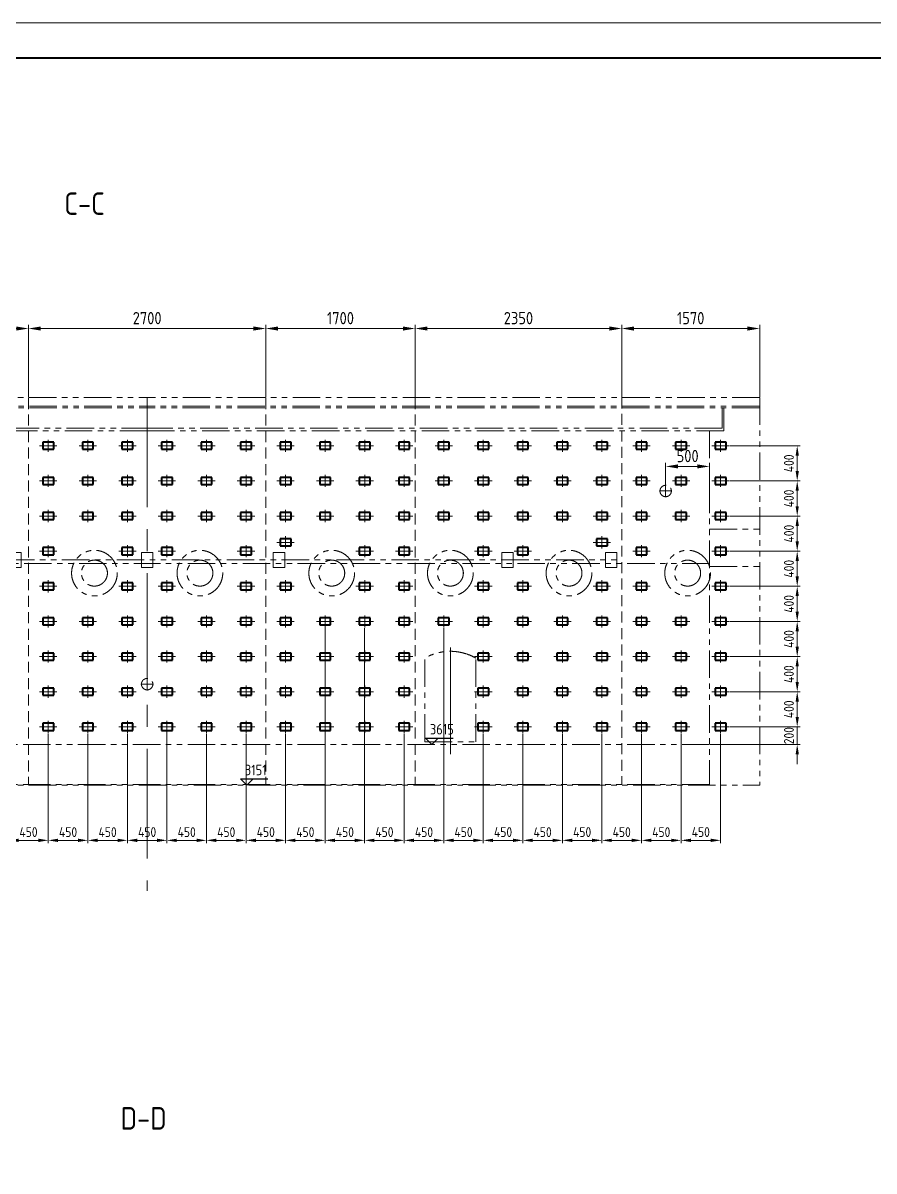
# Model space of a CAD drawing. Header units: millimetres. Extents: x 52110 to 400893, y -153728 to 31997.
# Drawn here: x 258000 to 267684, y -44693 to -31623 of the extents above; entities that cross this region are included whole.
import ezdxf

# ---------------------------------------------------------------- set-up
doc = ezdxf.new("R2010")
doc.units = ezdxf.units.MM
doc.header["$LTSCALE"] = 500
for name, pattern in [('CENTER', [2, 1.25, -0.25, 0.25, -0.25]), ('DASHED2', [0.375, 0.25, -0.125]), ('PHANTOM2', [1.25, 0.625, -0.125, 0.125, -0.125, 0.125, -0.125])]:
    doc.linetypes.add(name, pattern=pattern)
for name, color, linetype, lineweight in [('2D', 4, 'PHANTOM2', 20), ('BIAOZHU', 3, 'Continuous', 25), ('SHI', 7, 'Continuous', 40), ('WEN', 3, 'Continuous', 20), ('XI', 2, 'Continuous', 20), ('XU', 6, 'DASHED2', 20), ('ZHONG', 1, 'CENTER', 20)]:
    doc.layers.add(name, color=color, linetype=linetype, lineweight=lineweight)
doc.styles.add('GB', font='gbenor.shx', dxfattribs={"bigfont": 'gbcbig.shx'})
doc.dimstyles.new('ISO-25$0', dxfattribs={"dimscale": 40, "dimtxt": 3.5, "dimasz": 3.5, "dimexe": 1, "dimexo": 0.2, "dimgap": 1.2, "dimtad": 1, "dimtoh": 1, "dimdec": 1, "dimzin": 9, "dimdsep": 46, "dimtxsty": 'GB', "dimcen": 0, "dimclrd": 3, "dimclre": 3, "dimclrt": 256, "dimadec": 0, "dimazin": 2, "dimtfac": 1, "dimtdec": 1, "dimtix": 1, "dimtmove": 0, "dimatfit": 3, "dimldrblk": 'DOTSMALL', "dimfxl": 0, "dimlwd": -1, "dimlwe": 20, "dimarcsym": 0})

# ---------------------------------------------------------------- blocks, each defined once
blk = doc.blocks.new('正标高')
at = {"layer": 'BIAOZHU'}
for p, q in [((-2.4, 2.4), (8, 2.4)), ((-2.4, 2.4), (0, 0)), ((2.4, 2.4), (0, 0))]:
    blk.add_line(p, q, dxfattribs=at)
at = {"layer": 'BIAOZHU', "style": 'GB', "flags": 10}
blk.add_attdef('+', (-3.12, 3.76), '', height=4, dxfattribs=at)
at = {"layer": 'BIAOZHU', "style": 'GB'}
blk.add_attdef('1000', (-0.7624, 3.76), '', height=4, dxfattribs=at)
blk = doc.blocks.new('*D668')
at = {"layer": 'Defpoints', "color": 0}
for p in [(13370, 4831), (12870, 4574), (13370, 4574)]:
    blk.add_point(p, dxfattribs=at)
at = {"layer": 'WEN', "color": 3, "linetype": 'ByBlock', "lineweight": 20}
for p, q in [((12870, 4582), (12870, 4871)), ((13370, 4582), (13370, 4871))]:
    blk.add_line(p, q, dxfattribs=at)
at = {"layer": 'WEN', "color": 3, "linetype": 'ByBlock'}
blk.add_line((13010, 4831), (13230, 4831), dxfattribs=at)
at = {"layer": 'WEN', "color": 3}
for points in [[(13010, 4854), (13010, 4808), (12870, 4831)], [(13230, 4854), (13230, 4808), (13370, 4831)]]:
    blk.add_solid(points, dxfattribs=at)
at = {"layer": 'WEN', "insert": (13120, 4949), "char_height": 140, "attachment_point": 5, "style": 'GB'}
blk.add_mtext('500', dxfattribs=at)
blk = doc.blocks.new('_DotSmall')
at = {"color": 0, "linetype": 'ByBlock', "const_width": 0.5}
blk.add_lwpolyline([(-0.0625, 0, 1), (0.0625, 0, 1)], format="xyb", close=True, dxfattribs=at)
blk = doc.blocks.new('A$C0CDA23A7')
at = {"layer": '2D'}
for radius in [260, 148]:
    blk.add_circle((260, 260), radius, dxfattribs=at)
blk = doc.blocks.new('A$C211F6658')
at = {"layer": 'SHI'}
for p, q in [((-62, 40), (-62, -40)), ((62, 40), (-62, 40)), ((62, -40), (62, 40)), ((-62, -40), (62, -40))]:
    blk.add_line(p, q, dxfattribs=at)
at = {"layer": 'ZHONG'}
for p, q in [((-99, 0), (99, 0)), ((0, 69), (0, -69))]:
    blk.add_line(p, q, dxfattribs=at)
blk = doc.blocks.new('*D888')
at = {"layer": 'Defpoints', "color": 0}
for p in [(257838, -39705), (258288, -39705), (258288, -40928)]:
    blk.add_point(p, dxfattribs=at)
at = {"layer": 'WEN', "color": 3, "linetype": 'ByBlock', "lineweight": 20}
for p, q in [((257838, -39712), (257838, -40960)), ((258288, -39712), (258288, -40960))]:
    blk.add_line(p, q, dxfattribs=at)
at = {"layer": 'WEN', "color": 3, "linetype": 'ByBlock'}
blk.add_line((257950, -40928), (258176, -40928), dxfattribs=at)
at = {"layer": 'WEN', "color": 3}
for points in [[(257950, -40909), (257950, -40947), (257838, -40928)], [(258176, -40909), (258176, -40947), (258288, -40928)]]:
    blk.add_solid(points, dxfattribs=at)
at = {"layer": 'WEN', "insert": (258063, -40834), "char_height": 112, "attachment_point": 5, "style": 'GB'}
blk.add_mtext('450', dxfattribs=at)
blk = doc.blocks.new('*D889')
at = {"layer": 'Defpoints', "color": 0}
for p in [(258288, -39705), (258738, -39705), (258738, -40928)]:
    blk.add_point(p, dxfattribs=at)
at = {"layer": 'WEN', "color": 3, "linetype": 'ByBlock', "lineweight": 20}
for p, q in [((258288, -39712), (258288, -40960)), ((258738, -39712), (258738, -40960))]:
    blk.add_line(p, q, dxfattribs=at)
at = {"layer": 'WEN', "color": 3, "linetype": 'ByBlock'}
blk.add_line((258400, -40928), (258626, -40928), dxfattribs=at)
at = {"layer": 'WEN', "color": 3}
for points in [[(258400, -40909), (258400, -40947), (258288, -40928)], [(258626, -40909), (258626, -40947), (258738, -40928)]]:
    blk.add_solid(points, dxfattribs=at)
at = {"layer": 'WEN', "insert": (258513, -40834), "char_height": 112, "attachment_point": 5, "style": 'GB'}
blk.add_mtext('450', dxfattribs=at)
blk = doc.blocks.new('*D890')
at = {"layer": 'Defpoints', "color": 0}
for p in [(258738, -39705), (259188, -39705), (259188, -40928)]:
    blk.add_point(p, dxfattribs=at)
at = {"layer": 'WEN', "color": 3, "linetype": 'ByBlock', "lineweight": 20}
for p, q in [((258738, -39712), (258738, -40960)), ((259188, -39712), (259188, -40960))]:
    blk.add_line(p, q, dxfattribs=at)
at = {"layer": 'WEN', "color": 3, "linetype": 'ByBlock'}
blk.add_line((258850, -40928), (259076, -40928), dxfattribs=at)
at = {"layer": 'WEN', "color": 3}
for points in [[(258850, -40909), (258850, -40947), (258738, -40928)], [(259076, -40909), (259076, -40947), (259188, -40928)]]:
    blk.add_solid(points, dxfattribs=at)
at = {"layer": 'WEN', "insert": (258963, -40834), "char_height": 112, "attachment_point": 5, "style": 'GB'}
blk.add_mtext('450', dxfattribs=at)
blk = doc.blocks.new('*D891')
at = {"layer": 'Defpoints', "color": 0}
for p in [(259188, -39705), (259638, -39676), (259638, -40928)]:
    blk.add_point(p, dxfattribs=at)
at = {"layer": 'WEN', "color": 3, "linetype": 'ByBlock', "lineweight": 20}
for p, q in [((259188, -39712), (259188, -40960)), ((259638, -39682), (259638, -40960))]:
    blk.add_line(p, q, dxfattribs=at)
at = {"layer": 'WEN', "color": 3, "linetype": 'ByBlock'}
blk.add_line((259300, -40928), (259526, -40928), dxfattribs=at)
at = {"layer": 'WEN', "color": 3}
for points in [[(259300, -40909), (259300, -40947), (259188, -40928)], [(259526, -40909), (259526, -40947), (259638, -40928)]]:
    blk.add_solid(points, dxfattribs=at)
at = {"layer": 'WEN', "insert": (259413, -40834), "char_height": 112, "attachment_point": 5, "style": 'GB'}
blk.add_mtext('450', dxfattribs=at)
blk = doc.blocks.new('*D892')
at = {"layer": 'Defpoints', "color": 0}
for p in [(259638, -39676), (260088, -39705), (260088, -40928)]:
    blk.add_point(p, dxfattribs=at)
at = {"layer": 'WEN', "color": 3, "linetype": 'ByBlock', "lineweight": 20}
for p, q in [((259638, -39682), (259638, -40960)), ((260088, -39712), (260088, -40960))]:
    blk.add_line(p, q, dxfattribs=at)
at = {"layer": 'WEN', "color": 3, "linetype": 'ByBlock'}
blk.add_line((259750, -40928), (259976, -40928), dxfattribs=at)
at = {"layer": 'WEN', "color": 3}
for points in [[(259750, -40909), (259750, -40947), (259638, -40928)], [(259976, -40909), (259976, -40947), (260088, -40928)]]:
    blk.add_solid(points, dxfattribs=at)
at = {"layer": 'WEN', "insert": (259863, -40834), "char_height": 112, "attachment_point": 5, "style": 'GB'}
blk.add_mtext('450', dxfattribs=at)
blk = doc.blocks.new('*D893')
at = {"layer": 'Defpoints', "color": 0}
for p in [(260088, -39705), (260538, -39705), (260538, -40928)]:
    blk.add_point(p, dxfattribs=at)
at = {"layer": 'WEN', "color": 3, "linetype": 'ByBlock', "lineweight": 20}
for p, q in [((260088, -39712), (260088, -40960)), ((260538, -39712), (260538, -40960))]:
    blk.add_line(p, q, dxfattribs=at)
at = {"layer": 'WEN', "color": 3, "linetype": 'ByBlock'}
blk.add_line((260200, -40928), (260426, -40928), dxfattribs=at)
at = {"layer": 'WEN', "color": 3}
for points in [[(260200, -40909), (260200, -40947), (260088, -40928)], [(260426, -40909), (260426, -40947), (260538, -40928)]]:
    blk.add_solid(points, dxfattribs=at)
at = {"layer": 'WEN', "insert": (260313, -40834), "char_height": 112, "attachment_point": 5, "style": 'GB'}
blk.add_mtext('450', dxfattribs=at)
blk = doc.blocks.new('*D894')
at = {"layer": 'Defpoints', "color": 0}
for p in [(260538, -39705), (260988, -39705), (260988, -40928)]:
    blk.add_point(p, dxfattribs=at)
at = {"layer": 'WEN', "color": 3, "linetype": 'ByBlock', "lineweight": 20}
for p, q in [((260538, -39712), (260538, -40960)), ((260988, -39712), (260988, -40960))]:
    blk.add_line(p, q, dxfattribs=at)
at = {"layer": 'WEN', "color": 3, "linetype": 'ByBlock'}
blk.add_line((260650, -40928), (260876, -40928), dxfattribs=at)
at = {"layer": 'WEN', "color": 3}
for points in [[(260650, -40909), (260650, -40947), (260538, -40928)], [(260876, -40909), (260876, -40947), (260988, -40928)]]:
    blk.add_solid(points, dxfattribs=at)
at = {"layer": 'WEN', "insert": (260763, -40834), "char_height": 112, "attachment_point": 5, "style": 'GB'}
blk.add_mtext('450', dxfattribs=at)
blk = doc.blocks.new('*D895')
at = {"layer": 'Defpoints', "color": 0}
for p in [(260988, -39705), (261438, -39705), (261438, -40928)]:
    blk.add_point(p, dxfattribs=at)
at = {"layer": 'WEN', "color": 3, "linetype": 'ByBlock', "lineweight": 20}
for p, q in [((260988, -39712), (260988, -40960)), ((261438, -39712), (261438, -40960))]:
    blk.add_line(p, q, dxfattribs=at)
at = {"layer": 'WEN', "color": 3, "linetype": 'ByBlock'}
blk.add_line((261100, -40928), (261326, -40928), dxfattribs=at)
at = {"layer": 'WEN', "color": 3}
for points in [[(261100, -40909), (261100, -40947), (260988, -40928)], [(261326, -40909), (261326, -40947), (261438, -40928)]]:
    blk.add_solid(points, dxfattribs=at)
at = {"layer": 'WEN', "insert": (261213, -40834), "char_height": 112, "attachment_point": 5, "style": 'GB'}
blk.add_mtext('450', dxfattribs=at)
blk = doc.blocks.new('*D896')
at = {"layer": 'Defpoints', "color": 0}
for p in [(261438, -38476), (261888, -38505), (261888, -40928)]:
    blk.add_point(p, dxfattribs=at)
at = {"layer": 'WEN', "color": 3, "linetype": 'ByBlock', "lineweight": 20}
for p, q in [((261438, -38482), (261438, -40960)), ((261888, -38512), (261888, -40960))]:
    blk.add_line(p, q, dxfattribs=at)
at = {"layer": 'WEN', "color": 3, "linetype": 'ByBlock'}
blk.add_line((261550, -40928), (261776, -40928), dxfattribs=at)
at = {"layer": 'WEN', "color": 3}
for points in [[(261550, -40909), (261550, -40947), (261438, -40928)], [(261776, -40909), (261776, -40947), (261888, -40928)]]:
    blk.add_solid(points, dxfattribs=at)
at = {"layer": 'WEN', "insert": (261663, -40834), "char_height": 112, "attachment_point": 5, "style": 'GB'}
blk.add_mtext('450', dxfattribs=at)
blk = doc.blocks.new('*D897')
at = {"layer": 'Defpoints', "color": 0}
for p in [(261888, -38505), (262338, -39705), (262338, -40928)]:
    blk.add_point(p, dxfattribs=at)
at = {"layer": 'WEN', "color": 3, "linetype": 'ByBlock', "lineweight": 20}
for p, q in [((261888, -38512), (261888, -40960)), ((262338, -39712), (262338, -40960))]:
    blk.add_line(p, q, dxfattribs=at)
at = {"layer": 'WEN', "color": 3, "linetype": 'ByBlock'}
blk.add_line((262000, -40928), (262226, -40928), dxfattribs=at)
at = {"layer": 'WEN', "color": 3}
for points in [[(262000, -40909), (262000, -40947), (261888, -40928)], [(262226, -40909), (262226, -40947), (262338, -40928)]]:
    blk.add_solid(points, dxfattribs=at)
at = {"layer": 'WEN', "insert": (262113, -40834), "char_height": 112, "attachment_point": 5, "style": 'GB'}
blk.add_mtext('450', dxfattribs=at)
blk = doc.blocks.new('*D898')
at = {"layer": 'Defpoints', "color": 0}
for p in [(262788, -38505), (262338, -39705), (262788, -40928)]:
    blk.add_point(p, dxfattribs=at)
at = {"layer": 'WEN', "color": 3, "linetype": 'ByBlock', "lineweight": 20}
for p, q in [((262788, -38512), (262788, -40960)), ((262338, -39712), (262338, -40960))]:
    blk.add_line(p, q, dxfattribs=at)
at = {"layer": 'WEN', "color": 3, "linetype": 'ByBlock'}
blk.add_line((262450, -40928), (262676, -40928), dxfattribs=at)
at = {"layer": 'WEN', "color": 3}
for points in [[(262450, -40909), (262450, -40947), (262338, -40928)], [(262676, -40909), (262676, -40947), (262788, -40928)]]:
    blk.add_solid(points, dxfattribs=at)
at = {"layer": 'WEN', "insert": (262563, -40834), "char_height": 112, "attachment_point": 5, "style": 'GB'}
blk.add_mtext('450', dxfattribs=at)
blk = doc.blocks.new('*D899')
at = {"layer": 'Defpoints', "color": 0}
for p in [(262788, -38505), (263238, -39705), (263238, -40928)]:
    blk.add_point(p, dxfattribs=at)
at = {"layer": 'WEN', "color": 3, "linetype": 'ByBlock', "lineweight": 20}
for p, q in [((262788, -38512), (262788, -40960)), ((263238, -39712), (263238, -40960))]:
    blk.add_line(p, q, dxfattribs=at)
at = {"layer": 'WEN', "color": 3, "linetype": 'ByBlock'}
blk.add_line((262900, -40928), (263126, -40928), dxfattribs=at)
at = {"layer": 'WEN', "color": 3}
for points in [[(262900, -40909), (262900, -40947), (262788, -40928)], [(263126, -40909), (263126, -40947), (263238, -40928)]]:
    blk.add_solid(points, dxfattribs=at)
at = {"layer": 'WEN', "insert": (263013, -40834), "char_height": 112, "attachment_point": 5, "style": 'GB'}
blk.add_mtext('450', dxfattribs=at)
blk = doc.blocks.new('*D900')
at = {"layer": 'Defpoints', "color": 0}
for p in [(263238, -39705), (263688, -39705), (263688, -40928)]:
    blk.add_point(p, dxfattribs=at)
at = {"layer": 'WEN', "color": 3, "linetype": 'ByBlock', "lineweight": 20}
for p, q in [((263238, -39712), (263238, -40960)), ((263688, -39712), (263688, -40960))]:
    blk.add_line(p, q, dxfattribs=at)
at = {"layer": 'WEN', "color": 3, "linetype": 'ByBlock'}
blk.add_line((263350, -40928), (263576, -40928), dxfattribs=at)
at = {"layer": 'WEN', "color": 3}
for points in [[(263350, -40909), (263350, -40947), (263238, -40928)], [(263576, -40909), (263576, -40947), (263688, -40928)]]:
    blk.add_solid(points, dxfattribs=at)
at = {"layer": 'WEN', "insert": (263463, -40834), "char_height": 112, "attachment_point": 5, "style": 'GB'}
blk.add_mtext('450', dxfattribs=at)
blk = doc.blocks.new('*D901')
at = {"layer": 'Defpoints', "color": 0}
for p in [(263688, -39705), (264138, -39705), (264138, -40928)]:
    blk.add_point(p, dxfattribs=at)
at = {"layer": 'WEN', "color": 3, "linetype": 'ByBlock', "lineweight": 20}
for p, q in [((263688, -39712), (263688, -40960)), ((264138, -39712), (264138, -40960))]:
    blk.add_line(p, q, dxfattribs=at)
at = {"layer": 'WEN', "color": 3, "linetype": 'ByBlock'}
blk.add_line((263800, -40928), (264026, -40928), dxfattribs=at)
at = {"layer": 'WEN', "color": 3}
for points in [[(263800, -40909), (263800, -40947), (263688, -40928)], [(264026, -40909), (264026, -40947), (264138, -40928)]]:
    blk.add_solid(points, dxfattribs=at)
at = {"layer": 'WEN', "insert": (263913, -40834), "char_height": 112, "attachment_point": 5, "style": 'GB'}
blk.add_mtext('450', dxfattribs=at)
blk = doc.blocks.new('*D902')
at = {"layer": 'Defpoints', "color": 0}
for p in [(264138, -39705), (264588, -39705), (264588, -40928)]:
    blk.add_point(p, dxfattribs=at)
at = {"layer": 'WEN', "color": 3, "linetype": 'ByBlock', "lineweight": 20}
for p, q in [((264138, -39712), (264138, -40960)), ((264588, -39712), (264588, -40960))]:
    blk.add_line(p, q, dxfattribs=at)
at = {"layer": 'WEN', "color": 3, "linetype": 'ByBlock'}
blk.add_line((264250, -40928), (264476, -40928), dxfattribs=at)
at = {"layer": 'WEN', "color": 3}
for points in [[(264250, -40909), (264250, -40947), (264138, -40928)], [(264476, -40909), (264476, -40947), (264588, -40928)]]:
    blk.add_solid(points, dxfattribs=at)
at = {"layer": 'WEN', "insert": (264363, -40834), "char_height": 112, "attachment_point": 5, "style": 'GB'}
blk.add_mtext('450', dxfattribs=at)
blk = doc.blocks.new('*D903')
at = {"layer": 'Defpoints', "color": 0}
for p in [(264588, -39705), (265038, -39705), (265038, -40928)]:
    blk.add_point(p, dxfattribs=at)
at = {"layer": 'WEN', "color": 3, "linetype": 'ByBlock', "lineweight": 20}
for p, q in [((264588, -39712), (264588, -40960)), ((265038, -39712), (265038, -40960))]:
    blk.add_line(p, q, dxfattribs=at)
at = {"layer": 'WEN', "color": 3, "linetype": 'ByBlock'}
blk.add_line((264700, -40928), (264926, -40928), dxfattribs=at)
at = {"layer": 'WEN', "color": 3}
for points in [[(264700, -40909), (264700, -40947), (264588, -40928)], [(264926, -40909), (264926, -40947), (265038, -40928)]]:
    blk.add_solid(points, dxfattribs=at)
at = {"layer": 'WEN', "insert": (264813, -40834), "char_height": 112, "attachment_point": 5, "style": 'GB'}
blk.add_mtext('450', dxfattribs=at)
blk = doc.blocks.new('*D904')
at = {"layer": 'Defpoints', "color": 0}
for p in [(265038, -39705), (265488, -39705), (265488, -40928)]:
    blk.add_point(p, dxfattribs=at)
at = {"layer": 'WEN', "color": 3, "linetype": 'ByBlock', "lineweight": 20}
for p, q in [((265038, -39712), (265038, -40960)), ((265488, -39712), (265488, -40960))]:
    blk.add_line(p, q, dxfattribs=at)
at = {"layer": 'WEN', "color": 3, "linetype": 'ByBlock'}
blk.add_line((265150, -40928), (265376, -40928), dxfattribs=at)
at = {"layer": 'WEN', "color": 3}
for points in [[(265150, -40909), (265150, -40947), (265038, -40928)], [(265376, -40909), (265376, -40947), (265488, -40928)]]:
    blk.add_solid(points, dxfattribs=at)
at = {"layer": 'WEN', "insert": (265263, -40834), "char_height": 112, "attachment_point": 5, "style": 'GB'}
blk.add_mtext('450', dxfattribs=at)
blk = doc.blocks.new('*D905')
at = {"layer": 'Defpoints', "color": 0}
for p in [(265488, -39705), (265938, -39705), (265938, -40928)]:
    blk.add_point(p, dxfattribs=at)
at = {"layer": 'WEN', "color": 3, "linetype": 'ByBlock', "lineweight": 20}
for p, q in [((265488, -39712), (265488, -40960)), ((265938, -39712), (265938, -40960))]:
    blk.add_line(p, q, dxfattribs=at)
at = {"layer": 'WEN', "color": 3, "linetype": 'ByBlock'}
blk.add_line((265600, -40928), (265826, -40928), dxfattribs=at)
at = {"layer": 'WEN', "color": 3}
for points in [[(265600, -40909), (265600, -40947), (265488, -40928)], [(265826, -40909), (265826, -40947), (265938, -40928)]]:
    blk.add_solid(points, dxfattribs=at)
at = {"layer": 'WEN', "insert": (265713, -40834), "char_height": 112, "attachment_point": 5, "style": 'GB'}
blk.add_mtext('450', dxfattribs=at)
blk = doc.blocks.new('*D906')
at = {"layer": 'Defpoints', "color": 0}
for p in [(266037, -39636), (266810, -39636), (265813, -39836)]:
    blk.add_point(p, dxfattribs=at)
at = {"layer": 'WEN', "color": 3, "linetype": 'ByBlock'}
for p, q in [((266810, -39524), (266810, -39412)), ((266810, -39836), (266810, -39636)), ((266810, -39948), (266810, -40060))]:
    blk.add_line(p, q, dxfattribs=at)
at = {"layer": 'WEN', "color": 3, "linetype": 'ByBlock', "lineweight": 20}
for p, q in [((266043, -39636), (266842, -39636)), ((265820, -39836), (266842, -39836))]:
    blk.add_line(p, q, dxfattribs=at)
at = {"layer": 'WEN', "color": 3}
for points in [[(266792, -39524), (266829, -39524), (266810, -39636)], [(266792, -39948), (266829, -39948), (266810, -39836)]]:
    blk.add_solid(points, dxfattribs=at)
at = {"layer": 'WEN', "insert": (266716, -39736), "char_height": 112, "attachment_point": 5, "rotation": 90, "style": 'GB'}
blk.add_mtext('200', dxfattribs=at)
blk = doc.blocks.new('*D907')
at = {"layer": 'Defpoints', "color": 0}
for p in [(266037, -39236), (266810, -39236), (266037, -39636)]:
    blk.add_point(p, dxfattribs=at)
at = {"layer": 'WEN', "color": 3, "linetype": 'ByBlock', "lineweight": 20}
for p, q in [((266043, -39236), (266842, -39236)), ((266043, -39636), (266842, -39636))]:
    blk.add_line(p, q, dxfattribs=at)
at = {"layer": 'WEN', "color": 3, "linetype": 'ByBlock'}
blk.add_line((266810, -39524), (266810, -39348), dxfattribs=at)
at = {"layer": 'WEN', "color": 3}
for points in [[(266792, -39348), (266829, -39348), (266810, -39236)], [(266792, -39524), (266829, -39524), (266810, -39636)]]:
    blk.add_solid(points, dxfattribs=at)
at = {"layer": 'WEN', "insert": (266716, -39436), "char_height": 112, "attachment_point": 5, "rotation": 90, "style": 'GB'}
blk.add_mtext('400', dxfattribs=at)
blk = doc.blocks.new('*D908')
at = {"layer": 'Defpoints', "color": 0}
for p in [(266037, -38836), (266810, -38836), (266037, -39236)]:
    blk.add_point(p, dxfattribs=at)
at = {"layer": 'WEN', "color": 3, "linetype": 'ByBlock', "lineweight": 20}
for p, q in [((266043, -38836), (266842, -38836)), ((266043, -39236), (266842, -39236))]:
    blk.add_line(p, q, dxfattribs=at)
at = {"layer": 'WEN', "color": 3, "linetype": 'ByBlock'}
blk.add_line((266810, -39124), (266810, -38948), dxfattribs=at)
at = {"layer": 'WEN', "color": 3}
for points in [[(266792, -38948), (266829, -38948), (266810, -38836)], [(266792, -39124), (266829, -39124), (266810, -39236)]]:
    blk.add_solid(points, dxfattribs=at)
at = {"layer": 'WEN', "insert": (266716, -39036), "char_height": 112, "attachment_point": 5, "rotation": 90, "style": 'GB'}
blk.add_mtext('400', dxfattribs=at)
blk = doc.blocks.new('*D909')
at = {"layer": 'Defpoints', "color": 0}
for p in [(266037, -38436), (266810, -38436), (266037, -38836)]:
    blk.add_point(p, dxfattribs=at)
at = {"layer": 'WEN', "color": 3, "linetype": 'ByBlock', "lineweight": 20}
for p, q in [((266043, -38436), (266842, -38436)), ((266043, -38836), (266842, -38836))]:
    blk.add_line(p, q, dxfattribs=at)
at = {"layer": 'WEN', "color": 3, "linetype": 'ByBlock'}
blk.add_line((266810, -38724), (266810, -38548), dxfattribs=at)
at = {"layer": 'WEN', "color": 3}
for points in [[(266792, -38548), (266829, -38548), (266810, -38436)], [(266792, -38724), (266829, -38724), (266810, -38836)]]:
    blk.add_solid(points, dxfattribs=at)
at = {"layer": 'WEN', "insert": (266716, -38636), "char_height": 112, "attachment_point": 5, "rotation": 90, "style": 'GB'}
blk.add_mtext('400', dxfattribs=at)
blk = doc.blocks.new('*D910')
at = {"layer": 'Defpoints', "color": 0}
for p in [(266037, -38036), (266810, -38036), (266037, -38436)]:
    blk.add_point(p, dxfattribs=at)
at = {"layer": 'WEN', "color": 3, "linetype": 'ByBlock', "lineweight": 20}
for p, q in [((266043, -38036), (266842, -38036)), ((266043, -38436), (266842, -38436))]:
    blk.add_line(p, q, dxfattribs=at)
at = {"layer": 'WEN', "color": 3, "linetype": 'ByBlock'}
blk.add_line((266810, -38324), (266810, -38148), dxfattribs=at)
at = {"layer": 'WEN', "color": 3}
for points in [[(266792, -38148), (266829, -38148), (266810, -38036)], [(266792, -38324), (266829, -38324), (266810, -38436)]]:
    blk.add_solid(points, dxfattribs=at)
at = {"layer": 'WEN', "insert": (266716, -38236), "char_height": 112, "attachment_point": 5, "rotation": 90, "style": 'GB'}
blk.add_mtext('400', dxfattribs=at)
blk = doc.blocks.new('*D911')
at = {"layer": 'Defpoints', "color": 0}
for p in [(266037, -37636), (266810, -37636), (266037, -38036)]:
    blk.add_point(p, dxfattribs=at)
at = {"layer": 'WEN', "color": 3, "linetype": 'ByBlock', "lineweight": 20}
for p, q in [((266043, -37636), (266842, -37636)), ((266043, -38036), (266842, -38036))]:
    blk.add_line(p, q, dxfattribs=at)
at = {"layer": 'WEN', "color": 3, "linetype": 'ByBlock'}
blk.add_line((266810, -37924), (266810, -37748), dxfattribs=at)
at = {"layer": 'WEN', "color": 3}
for points in [[(266792, -37748), (266829, -37748), (266810, -37636)], [(266792, -37924), (266829, -37924), (266810, -38036)]]:
    blk.add_solid(points, dxfattribs=at)
at = {"layer": 'WEN', "insert": (266716, -37836), "char_height": 112, "attachment_point": 5, "rotation": 90, "style": 'GB'}
blk.add_mtext('400', dxfattribs=at)
blk = doc.blocks.new('*D912')
at = {"layer": 'Defpoints', "color": 0}
for p in [(266037, -37236), (266810, -37236), (266037, -37636)]:
    blk.add_point(p, dxfattribs=at)
at = {"layer": 'WEN', "color": 3, "linetype": 'ByBlock', "lineweight": 20}
for p, q in [((266043, -37236), (266842, -37236)), ((266043, -37636), (266842, -37636))]:
    blk.add_line(p, q, dxfattribs=at)
at = {"layer": 'WEN', "color": 3, "linetype": 'ByBlock'}
blk.add_line((266810, -37524), (266810, -37348), dxfattribs=at)
at = {"layer": 'WEN', "color": 3}
for points in [[(266792, -37348), (266829, -37348), (266810, -37236)], [(266792, -37524), (266829, -37524), (266810, -37636)]]:
    blk.add_solid(points, dxfattribs=at)
at = {"layer": 'WEN', "insert": (266716, -37436), "char_height": 112, "attachment_point": 5, "rotation": 90, "style": 'GB'}
blk.add_mtext('400', dxfattribs=at)
blk = doc.blocks.new('*D913')
at = {"layer": 'Defpoints', "color": 0}
for p in [(266037, -36836), (266810, -36836), (266037, -37236)]:
    blk.add_point(p, dxfattribs=at)
at = {"layer": 'WEN', "color": 3, "linetype": 'ByBlock', "lineweight": 20}
for p, q in [((266043, -36836), (266842, -36836)), ((266043, -37236), (266842, -37236))]:
    blk.add_line(p, q, dxfattribs=at)
at = {"layer": 'WEN', "color": 3, "linetype": 'ByBlock'}
blk.add_line((266810, -37124), (266810, -36948), dxfattribs=at)
at = {"layer": 'WEN', "color": 3}
for points in [[(266792, -36948), (266829, -36948), (266810, -36836)], [(266792, -37124), (266829, -37124), (266810, -37236)]]:
    blk.add_solid(points, dxfattribs=at)
at = {"layer": 'WEN', "insert": (266716, -37036), "char_height": 112, "attachment_point": 5, "rotation": 90, "style": 'GB'}
blk.add_mtext('400', dxfattribs=at)
blk = doc.blocks.new('*D914')
at = {"layer": 'Defpoints', "color": 0}
for p in [(266037, -36436), (266810, -36436), (266037, -36836)]:
    blk.add_point(p, dxfattribs=at)
at = {"layer": 'WEN', "color": 3, "linetype": 'ByBlock', "lineweight": 20}
for p, q in [((266043, -36436), (266842, -36436)), ((266043, -36836), (266842, -36836))]:
    blk.add_line(p, q, dxfattribs=at)
at = {"layer": 'WEN', "color": 3, "linetype": 'ByBlock'}
blk.add_line((266810, -36724), (266810, -36548), dxfattribs=at)
at = {"layer": 'WEN', "color": 3}
for points in [[(266792, -36548), (266829, -36548), (266810, -36436)], [(266792, -36724), (266829, -36724), (266810, -36836)]]:
    blk.add_solid(points, dxfattribs=at)
at = {"layer": 'WEN', "insert": (266716, -36636), "char_height": 112, "attachment_point": 5, "rotation": 90, "style": 'GB'}
blk.add_mtext('400', dxfattribs=at)
blk = doc.blocks.new('*D920')
at = {"layer": 'Defpoints', "color": 0}
for p in [(258063, -35101), (256263, -35894), (258063, -35894)]:
    blk.add_point(p, dxfattribs=at)
at = {"layer": 'WEN', "color": 3, "linetype": 'ByBlock', "lineweight": 20}
for p, q in [((256263, -35886), (256263, -35061)), ((258063, -35886), (258063, -35061))]:
    blk.add_line(p, q, dxfattribs=at)
at = {"layer": 'WEN', "color": 3, "linetype": 'ByBlock'}
blk.add_line((256403, -35101), (257923, -35101), dxfattribs=at)
at = {"layer": 'WEN', "color": 3}
for points in [[(256403, -35078), (256403, -35125), (256263, -35101)], [(257923, -35078), (257923, -35125), (258063, -35101)]]:
    blk.add_solid(points, dxfattribs=at)
at = {"layer": 'WEN', "insert": (257163, -34983), "char_height": 140, "attachment_point": 5, "style": 'GB'}
blk.add_mtext('1800', dxfattribs=at)
blk = doc.blocks.new('*D921')
at = {"layer": 'Defpoints', "color": 0}
for p in [(260763, -35101), (258063, -35894), (260763, -35894)]:
    blk.add_point(p, dxfattribs=at)
at = {"layer": 'WEN', "color": 3, "linetype": 'ByBlock', "lineweight": 20}
for p, q in [((258063, -35886), (258063, -35061)), ((260763, -35886), (260763, -35061))]:
    blk.add_line(p, q, dxfattribs=at)
at = {"layer": 'WEN', "color": 3, "linetype": 'ByBlock'}
blk.add_line((258203, -35101), (260623, -35101), dxfattribs=at)
at = {"layer": 'WEN', "color": 3}
for points in [[(258203, -35078), (258203, -35125), (258063, -35101)], [(260623, -35078), (260623, -35125), (260763, -35101)]]:
    blk.add_solid(points, dxfattribs=at)
at = {"layer": 'WEN', "insert": (259413, -34983), "char_height": 140, "attachment_point": 5, "style": 'GB'}
blk.add_mtext('2700', dxfattribs=at)
blk = doc.blocks.new('*D922')
at = {"layer": 'Defpoints', "color": 0}
for p in [(262463, -35101), (260763, -35894), (262463, -35894)]:
    blk.add_point(p, dxfattribs=at)
at = {"layer": 'WEN', "color": 3, "linetype": 'ByBlock', "lineweight": 20}
for p, q in [((260763, -35886), (260763, -35061)), ((262463, -35886), (262463, -35061))]:
    blk.add_line(p, q, dxfattribs=at)
at = {"layer": 'WEN', "color": 3, "linetype": 'ByBlock'}
blk.add_line((260903, -35101), (262323, -35101), dxfattribs=at)
at = {"layer": 'WEN', "color": 3}
for points in [[(260903, -35078), (260903, -35125), (260763, -35101)], [(262323, -35078), (262323, -35125), (262463, -35101)]]:
    blk.add_solid(points, dxfattribs=at)
at = {"layer": 'WEN', "insert": (261613, -34983), "char_height": 140, "attachment_point": 5, "style": 'GB'}
blk.add_mtext('1700', dxfattribs=at)
blk = doc.blocks.new('*D923')
at = {"layer": 'Defpoints', "color": 0}
for p in [(264813, -35101), (262463, -35894), (264813, -35894)]:
    blk.add_point(p, dxfattribs=at)
at = {"layer": 'WEN', "color": 3, "linetype": 'ByBlock', "lineweight": 20}
for p, q in [((262463, -35886), (262463, -35061)), ((264813, -35886), (264813, -35061))]:
    blk.add_line(p, q, dxfattribs=at)
at = {"layer": 'WEN', "color": 3, "linetype": 'ByBlock'}
blk.add_line((262603, -35101), (264673, -35101), dxfattribs=at)
at = {"layer": 'WEN', "color": 3}
for points in [[(262603, -35078), (262603, -35125), (262463, -35101)], [(264673, -35078), (264673, -35125), (264813, -35101)]]:
    blk.add_solid(points, dxfattribs=at)
at = {"layer": 'WEN', "insert": (263638, -34983), "char_height": 140, "attachment_point": 5, "style": 'GB'}
blk.add_mtext('2350', dxfattribs=at)
blk = doc.blocks.new('*D924')
at = {"layer": 'Defpoints', "color": 0}
for p in [(266383, -35101), (264813, -35894), (266383, -35886)]:
    blk.add_point(p, dxfattribs=at)
at = {"layer": 'WEN', "color": 3, "linetype": 'ByBlock', "lineweight": 20}
for p, q in [((264813, -35886), (264813, -35061)), ((266383, -35878), (266383, -35061))]:
    blk.add_line(p, q, dxfattribs=at)
at = {"layer": 'WEN', "color": 3, "linetype": 'ByBlock'}
blk.add_line((264953, -35101), (266243, -35101), dxfattribs=at)
at = {"layer": 'WEN', "color": 3}
for points in [[(264953, -35078), (264953, -35125), (264813, -35101)], [(266243, -35078), (266243, -35125), (266383, -35101)]]:
    blk.add_solid(points, dxfattribs=at)
at = {"layer": 'WEN', "insert": (265598, -34983), "char_height": 140, "attachment_point": 5, "style": 'GB'}
blk.add_mtext('1570', dxfattribs=at)
blk = doc.blocks.new('A$C366954AD')
at = {"layer": '2D'}
for p, q in [((0, 5616.15), (0, 1202.14)), ((0, 5616.15), (6970, 5616.15)), ((5, 5516.15), (6970, 5516.15)), ((5, 5496.15), (6970, 5496.15)), ((408, 5236.15), (408, 5496.15)), ((428, 5266.15), (428, 5496.15)), ((13940, 5616.15), (6970, 5616.15)), ((13935, 5516.15), (6970, 5516.15)), ((13935, 5496.15), (6970, 5496.15)), ((13512, 5266.15), (13512, 5496.15)), ((13532, 5236.15), (13532, 5496.15)), ((13940, 5616.15), (13940, 1202.14)), ((408, 5236.15), (6970, 5236.15)), ((428, 5266.15), (6970, 5266.15)), ((570, 5236.15), (570, 1202.14)), ((13512, 5266.15), (6970, 5266.15)), ((13532, 5236.15), (6970, 5236.15)), ((13370, 5236.15), (13370, 1202.14)), ((13370, 4116.15), (13940, 4116.15)), ((570, 3727.15), (6970, 3727.15)), ((1625, 3766.15), (12315, 3766.15)), ((13370, 3727.15), (6970, 3727.15)), ((13370, 3691.15), (13940, 3691.15)), ((3130, 1666.15), (3130, 2618.44)), ((3710, 1666.15), (3710, 2618.44)), ((10130, 1696.15), (10130, 2648.44)), ((10710, 1696.15), (10710, 2648.44)), ((13370, 1666.15), (570, 1666.15)), ((3710, 1666.15), (3130, 1666.15)), ((10130, 1696.15), (10710, 1696.15)), ((0, 1202.14), (13940, 1202.14)), ((13370, 1210.15), (570, 1210.15))]:
    blk.add_line(p, q, dxfattribs=at)
for centre, radius in [((1020.04, 4551.15), 65), ((12870, 4551.15), 65), ((2020, 3616.14), 147.58), ((3420, 3616.14), 147.58), ((4870, 3616.14), 147.58), ((6370, 3616.14), 147.58), ((7570, 3616.14), 147.58), ((9070, 3616.14), 147.58), ((10420, 3616.14), 147.58), ((11770, 3616.14), 147.58), ((13120, 3616.14), 147.58), ((6970, 2352.14), 65)]:
    blk.add_circle(centre, radius, dxfattribs=at)
for centre in [(3420, 2116.15), (10420, 2146.15)]:
    blk.add_arc(centre, 580, 60, 120, dxfattribs=at)
at = {"layer": 'WEN'}
for points in [[(1755, 3681.15), (1755, 3851.15), (1625, 3851.15), (1625, 3681.15)], [(2935, 3681.15), (2935, 3851.15), (2805, 3851.15), (2805, 3681.15)], [(5535, 3681.15), (5535, 3851.15), (5405, 3851.15), (5405, 3681.15)], [(7035, 3681.15), (7035, 3851.15), (6905, 3851.15), (6905, 3681.15)], [(8405, 3681.15), (8405, 3851.15), (8535, 3851.15), (8535, 3681.15)], [(11005, 3681.15), (11005, 3851.15), (11135, 3851.15), (11135, 3681.15)], [(12185, 3681.15), (12185, 3851.15), (12315, 3851.15), (12315, 3681.15)]]:
    blk.add_lwpolyline(points, close=True, dxfattribs=at)
at = {"layer": 'ZHONG', "ltscale": 2}
for p, q in [((6970, 5616.15), (6970, 0)), ((10420, 1553.52), (10420, 2768.95)), ((3420, 1523.52), (3420, 2738.95))]:
    blk.add_line(p, q, dxfattribs=at)
at = {"layer": 'ZHONG', "linetype": 'CENTER'}
for p, q in [((1020.04, 4622.65), (1020.04, 4479.65)), ((12870, 4622.65), (12870, 4479.65)), ((1091.54, 4551.15), (948.54, 4551.15)), ((12941.5, 4551.15), (12798.5, 4551.15)), ((6970, 2423.64), (6970, 2280.64)), ((7041.5, 2352.14), (6898.5, 2352.14))]:
    blk.add_line(p, q, dxfattribs=at)
at = {"layer": '2D'}
for p in [(1760, 3356.14), (3160, 3356.14), (4610, 3356.14), (6110, 3356.14), (7310, 3356.14), (8810, 3356.14), (10160, 3356.14), (11510, 3356.14), (12860, 3356.14)]:
    blk.add_blockref('A$C0CDA23A7', p, dxfattribs=at)
at = {"layer": 'SHI'}
ref = blk.add_blockref('正标高', (4261.25, 3766.15), dxfattribs=dict(at, xscale=30, yscale=30, zscale=30))
ref.add_attrib('1000', '5715', (4238.37, 3878.95), dxfattribs={"layer": 'BIAOZHU', "height": 120, "style": 'GB'})
ref = blk.add_blockref('正标高', (10210.56, 1666.15), dxfattribs=dict(at, xscale=30, yscale=30, zscale=30))
ref.add_attrib('1000', '3615', (10187.68, 1778.95), dxfattribs={"layer": 'BIAOZHU', "height": 120, "style": 'GB'})
ref = blk.add_blockref('正标高', (8104.27, 1202.14), dxfattribs=dict(at, xscale=30, yscale=30, zscale=30))
ref.add_attrib('1000', '3151', (8081.4, 1314.94), dxfattribs={"layer": 'BIAOZHU', "height": 120, "style": 'GB'})
at = {"layer": 'WEN'}
ref = blk.add_blockref('正标高', (1273.66, 4551.15), dxfattribs=dict(at, xscale=32, yscale=32, zscale=32))
ref.add_attrib('1000', '6500', (1249.27, 4671.47), dxfattribs={"layer": 'BIAOZHU', "height": 128, "style": 'GB'})
dim = blk.add_linear_dim(base=(13370, 4831.04), p1=(12870, 4574.23), p2=(13370, 4574.23), dimstyle='ISO-25$0', override={"dimatfit": 0, "dimfxl": 1.25}, dxfattribs=at)
dim.commit()
dim.dimension.update_dxf_attribs({"geometry": '*D668', "text_midpoint": (13120, 4949.04)})

msp = doc.modelspace()

# ---------------------------------------------------------------- linework, layer by layer
at = {"layer": 'SHI'}
msp.add_lwpolyline([(248998.91965, -54982.67373), (281238.91965, -54982.67373), (281238.91965, -32022.67373), (248998.91965, -32022.67373)], close=True, dxfattribs=at)
at = {"layer": 'XI'}
msp.add_lwpolyline([(247998.91965, -55382.67373), (281638.91965, -55382.67373), (281638.91965, -31622.67373), (247998.91965, -31622.67373)], close=True, dxfattribs=at)
at = {"layer": 'XU'}
for p, q in [((258063.19412, -35893.88339), (258063.19412, -40299.88339)), ((260763.19412, -35893.88339), (260763.19412, -40299.88339)), ((262463.19412, -35893.88339), (262463.19412, -40299.88339)), ((264813.19412, -35885.87641), (264813.19412, -40291.87641))]:
    msp.add_line(p, q, dxfattribs=at)

# ---------------------------------------------------------------- block references
at = {"layer": 'SHI'}
for p in [(258288.19412, -36435.87641), (258288.19412, -36435.87641), (258738.19412, -36435.87641), (259188.19412, -36435.87641), (259638.19412, -36435.87641), (259638.19412, -36435.87641), (260088.19412, -36435.87641), (260538.19412, -36435.87641), (260988.19412, -36435.87641), (260988.19412, -36435.87641), (261438.19412, -36435.87641), (261888.19412, -36435.87641), (262338.19412, -36435.87641), (262338.19412, -36435.87641), (262788.19412, -36435.87641), (263238.19412, -36435.87641), (263688.19412, -36435.87641), (263688.19412, -36435.87641), (264138.19412, -36435.87641), (264588.19412, -36435.87641), (265038.19412, -36435.87641), (265038.19412, -36435.87641), (265488.19412, -36435.87641), (265938.19412, -36435.87641), (258288.19412, -36835.87641), (258288.19412, -36835.87641), (258738.19412, -36835.87641), (259188.19412, -36835.87641), (259638.19412, -36835.87641), (259638.19412, -36835.87641), (260088.19412, -36835.87641), (260538.19412, -36835.87641), (260988.19412, -36835.87641), (260988.19412, -36835.87641), (261438.19412, -36835.87641), (261888.19412, -36835.87641), (262338.19412, -36835.87641), (262338.19412, -36835.87641), (262788.19412, -36835.87641), (263238.19412, -36835.87641), (263688.19412, -36835.87641), (263688.19412, -36835.87641), (264138.19412, -36835.87641), (264588.19412, -36835.87641), (265038.19412, -36835.87641), (265038.19412, -36835.87641), (265488.19412, -36835.87641), (265938.19412, -36835.87641), (258288.19412, -37235.87641), (258288.19412, -37235.87641), (258738.19412, -37235.87641), (259188.19412, -37235.87641), (259638.19412, -37235.87641), (259638.19412, -37235.87641), (260088.19412, -37235.87641), (260538.19412, -37235.87641), (260988.19412, -37235.87641), (260988.19412, -37235.87641), (261438.19412, -37235.87641), (261888.19412, -37235.87641), (262338.19412, -37235.87641), (262338.19412, -37235.87641), (262788.19412, -37235.87641), (263238.19412, -37235.87641), (263688.19412, -37235.87641), (263688.19412, -37235.87641), (264138.19412, -37235.87641), (264588.19412, -37235.87641), (265038.19412, -37235.87641), (265038.19412, -37235.87641), (265488.19412, -37235.87641), (265938.19412, -37235.87641), (260988.19412, -37535.87641), (260988.19412, -37535.87641), (264588.19412, -37535.87641), (258288.19412, -37635.87641), (258288.19412, -37635.87641), (259188.19412, -37635.87641), (259638.19412, -37635.87641), (259638.19412, -37635.87641), (260538.19412, -37635.87641), (261888.19412, -37635.87641), (262338.19412, -37635.87641), (262338.19412, -37635.87641), (263238.19412, -37635.87641), (263688.19412, -37635.87641), (263688.19412, -37635.87641), (265038.19412, -37635.87641), (265038.19412, -37635.87641), (265938.19412, -37635.87641), (258288.19412, -38035.87641), (258288.19412, -38035.87641), (259188.19412, -38035.87641), (259638.19412, -38035.87641), (259638.19412, -38035.87641), (260538.19412, -38035.87641), (260988.19412, -38035.87641), (260988.19412, -38035.87641), (261888.19412, -38035.87641), (262338.19412, -38035.87641), (262338.19412, -38035.87641), (263238.19412, -38035.87641), (263688.19412, -38035.87641), (263688.19412, -38035.87641), (264588.19412, -38035.87641), (265038.19412, -38035.87641), (265038.19412, -38035.87641), (265938.19412, -38035.87641), (258288.19412, -38435.87641), (258288.19412, -38435.87641), (258738.19412, -38435.87641), (259188.19412, -38435.87641), (259638.19412, -38435.87641), (259638.19412, -38435.87641), (260088.19412, -38435.87641), (260538.19412, -38435.87641), (260988.19412, -38435.87641), (260988.19412, -38435.87641), (261438.19412, -38435.87641), (261888.19412, -38435.87641), (262338.19412, -38435.87641), (262338.19412, -38435.87641), (262788.19412, -38435.87641), (263238.19412, -38435.87641), (263688.19412, -38435.87641), (263688.19412, -38435.87641), (264138.19412, -38435.87641), (264588.19412, -38435.87641), (265038.19412, -38435.87641), (265038.19412, -38435.87641), (265488.19412, -38435.87641), (265938.19412, -38435.87641), (258288.19412, -38835.87641), (258288.19412, -38835.87641), (258738.19412, -38835.87641), (259188.19412, -38835.87641), (259638.19412, -38835.87641), (259638.19412, -38835.87641), (260088.19412, -38835.87641), (260538.19412, -38835.87641), (260988.19412, -38835.87641), (260988.19412, -38835.87641), (261438.19412, -38835.87641), (261438.19412, -38835.87641), (261888.19412, -38835.87641), (262338.19412, -38835.87641), (262338.19412, -38835.87641), (263238.19412, -38835.87641), (263688.19412, -38835.87641), (263688.19412, -38835.87641), (264138.19412, -38835.87641), (264588.19412, -38835.87641), (265038.19412, -38835.87641), (265038.19412, -38835.87641), (265488.19412, -38835.87641), (265938.19412, -38835.87641), (258288.19412, -39235.87641), (258288.19412, -39235.87641), (258738.19412, -39235.87641), (259188.19412, -39235.87641), (259638.19412, -39235.87641), (259638.19412, -39235.87641), (260088.19412, -39235.87641), (260538.19412, -39235.87641), (260988.19412, -39235.87641), (260988.19412, -39235.87641), (261438.19412, -39235.87641), (261438.19412, -39235.87641), (261888.19412, -39235.87641), (262338.19412, -39235.87641), (262338.19412, -39235.87641), (263238.19412, -39235.87641), (263688.19412, -39235.87641), (263688.19412, -39235.87641), (264138.19412, -39235.87641), (264588.19412, -39235.87641), (265038.19412, -39235.87641), (265038.19412, -39235.87641), (265488.19412, -39235.87641), (265938.19412, -39235.87641), (258288.19412, -39635.87641), (258288.19412, -39635.87641), (258738.19412, -39635.87641), (259188.19412, -39635.87641), (259638.19412, -39635.87641), (259638.19412, -39635.87641), (260088.19412, -39635.87641), (260538.19412, -39635.87641), (260988.19412, -39635.87641), (260988.19412, -39635.87641), (261438.19412, -39635.87641), (261438.19412, -39635.87641), (261888.19412, -39635.87641), (262338.19412, -39635.87641), (262338.19412, -39635.87641), (263238.19412, -39635.87641), (263688.19412, -39635.87641), (263688.19412, -39635.87641), (264138.19412, -39635.87641), (264588.19412, -39635.87641), (265038.19412, -39635.87641), (265038.19412, -39635.87641), (265488.19412, -39635.87641), (265938.19412, -39635.87641)]:
    msp.add_blockref('A$C211F6658', p, dxfattribs=at)
at = {"layer": 'WEN'}
msp.add_blockref('A$C366954AD', (252443.19418, -41502.02297), dxfattribs=at)

# ---------------------------------------------------------------- texts
at = {"layer": 'SHI', "style": 'GB'}
for s, p in [('C-C', (258469.59086, -33807.74653)), ('D-D', (259110.51895, -44220.78083))]:
    msp.add_text(s, height=256, dxfattribs=at).set_placement(p)

# ---------------------------------------------------------------- dimensions: what is measured, and where the dimension line sits
at = {"layer": 'WEN'}
for base, p1, p2, override, picture, middle in [((258063.19412, -35101.26143), (256263.19412, -35893.88339), (258063.19412, -35893.88339), {"dimtmove": 1, "dimatfit": 0, "dimfxl": 1.25}, '*D920', (257163.19412, -34983.26143)), ((260763.19412, -35101.26143), (258063.19412, -35893.88339), (260763.19412, -35893.88339), {"dimtmove": 1, "dimatfit": 0, "dimfxl": 1.25}, '*D921', (259413.19412, -34983.26143)), ((262463.19412, -35101.26143), (260763.19412, -35893.88339), (262463.19412, -35893.88339), {"dimtmove": 1, "dimatfit": 0, "dimfxl": 1.25}, '*D922', (261613.19412, -34983.26143)), ((264813.19412, -35101.26143), (262463.19412, -35893.88339), (264813.19412, -35893.88339), {"dimtmove": 1, "dimatfit": 0, "dimfxl": 1.25}, '*D923', (263638.19412, -34983.26143)), ((266383.19412, -35101.26143), (264813.19412, -35893.88339), (266383.19412, -35885.87641), {"dimtmove": 1, "dimatfit": 0, "dimfxl": 1.25}, '*D924', (265598.19412, -34983.26143)), ((261888.19412, -40927.97313), (261438.19412, -38475.87641), (261888.19412, -38505.36647), {"dimscale": 32, "dimtmove": 1, "dimatfit": 0, "dimfxl": 1.25}, '*D896', (261663.19412, -40833.57313)), ((262338.19412, -40927.97313), (261888.19412, -38505.36647), (262338.19412, -39705.36647), {"dimscale": 32, "dimtmove": 1, "dimatfit": 0, "dimfxl": 1.25}, '*D897', (262113.19412, -40833.57313)), ((262788.19412, -40927.97313), (262338.19412, -39705.36647), (262788.19412, -38505.36647), {"dimscale": 32, "dimtmove": 1, "dimatfit": 0, "dimfxl": 1.25}, '*D898', (262563.19412, -40833.57313)), ((263238.19412, -40927.97313), (262788.19412, -38505.36647), (263238.19412, -39705.36647), {"dimscale": 32, "dimtmove": 1, "dimatfit": 0, "dimfxl": 1.25}, '*D899', (263013.19412, -40833.57313)), ((258288.19412, -40927.97313), (257838.19412, -39705.36647), (258288.19412, -39705.36647), {"dimscale": 32, "dimtmove": 1, "dimatfit": 0, "dimfxl": 1.25}, '*D888', (258063.19412, -40833.57313)), ((258738.19412, -40927.97313), (258288.19412, -39705.36647), (258738.19412, -39705.36647), {"dimscale": 32, "dimtmove": 1, "dimatfit": 0, "dimfxl": 1.25}, '*D889', (258513.19412, -40833.57313)), ((259188.19412, -40927.97313), (258738.19412, -39705.36647), (259188.19412, -39705.36647), {"dimscale": 32, "dimtmove": 1, "dimatfit": 0, "dimfxl": 1.25}, '*D890', (258963.19412, -40833.57313)), ((259638.19412, -40927.97313), (259188.19412, -39705.36647), (259638.19412, -39675.87641), {"dimscale": 32, "dimtmove": 1, "dimatfit": 0, "dimfxl": 1.25}, '*D891', (259413.19412, -40833.57313)), ((260088.19412, -40927.97313), (259638.19412, -39675.87641), (260088.19412, -39705.36647), {"dimscale": 32, "dimtmove": 1, "dimatfit": 0, "dimfxl": 1.25}, '*D892', (259863.19412, -40833.57313)), ((260538.19412, -40927.97313), (260088.19412, -39705.36647), (260538.19412, -39705.36647), {"dimscale": 32, "dimtmove": 1, "dimatfit": 0, "dimfxl": 1.25}, '*D893', (260313.19412, -40833.57313)), ((260988.19412, -40927.97313), (260538.19412, -39705.36647), (260988.19412, -39705.36647), {"dimscale": 32, "dimtmove": 1, "dimatfit": 0, "dimfxl": 1.25}, '*D894', (260763.19412, -40833.57313)), ((261438.19412, -40927.97313), (260988.19412, -39705.36647), (261438.19412, -39705.36647), {"dimscale": 32, "dimtmove": 1, "dimatfit": 0, "dimfxl": 1.25}, '*D895', (261213.19412, -40833.57313)), ((263688.19412, -40927.97313), (263238.19412, -39705.36647), (263688.19412, -39705.36647), {"dimscale": 32, "dimtmove": 1, "dimatfit": 0, "dimfxl": 1.25}, '*D900', (263463.19412, -40833.57313)), ((264138.19412, -40927.97313), (263688.19412, -39705.36647), (264138.19412, -39705.36647), {"dimscale": 32, "dimtmove": 1, "dimatfit": 0, "dimfxl": 1.25}, '*D901', (263913.19412, -40833.57313)), ((264588.19412, -40927.97313), (264138.19412, -39705.36647), (264588.19412, -39705.36647), {"dimscale": 32, "dimtmove": 1, "dimatfit": 0, "dimfxl": 1.25}, '*D902', (264363.19412, -40833.57313)), ((265038.19412, -40927.97313), (264588.19412, -39705.36647), (265038.19412, -39705.36647), {"dimscale": 32, "dimtmove": 1, "dimatfit": 0, "dimfxl": 1.25}, '*D903', (264813.19412, -40833.57313)), ((265488.19412, -40927.97313), (265038.19412, -39705.36647), (265488.19412, -39705.36647), {"dimscale": 32, "dimtmove": 1, "dimatfit": 0, "dimfxl": 1.25}, '*D904', (265263.19412, -40833.57313)), ((265938.19412, -40927.97313), (265488.19412, -39705.36647), (265938.19412, -39705.36647), {"dimscale": 32, "dimtmove": 1, "dimatfit": 0, "dimfxl": 1.25}, '*D905', (265713.19412, -40833.57313))]:
    dim = msp.add_linear_dim(base=base, p1=p1, p2=p2, dimstyle='ISO-25$0', override=override, dxfattribs=at)
    dim.commit()
    dim.dimension.update_dxf_attribs({"geometry": picture, "text_midpoint": middle})
for base, p1, p2, picture, middle in [((266810.18729, -36435.87641), (266036.93034, -36835.87641), (266036.93034, -36435.87641), '*D914', (266715.78729, -36635.87641)), ((266810.18729, -36835.87641), (266036.93034, -37235.87641), (266036.93034, -36835.87641), '*D913', (266715.78729, -37035.87641)), ((266810.18729, -37235.87641), (266036.93034, -37635.87641), (266036.93034, -37235.87641), '*D912', (266715.78729, -37435.87641)), ((266810.18729, -37635.87641), (266036.93034, -38035.87641), (266036.93034, -37635.87641), '*D911', (266715.78729, -37835.87641)), ((266810.18729, -38035.87641), (266036.93034, -38435.87641), (266036.93034, -38035.87641), '*D910', (266715.78729, -38235.87641)), ((266810.18729, -38435.87641), (266036.93034, -38835.87641), (266036.93034, -38435.87641), '*D909', (266715.78729, -38635.87641)), ((266810.18729, -38835.87641), (266036.93034, -39235.87641), (266036.93034, -38835.87641), '*D908', (266715.78729, -39035.87641)), ((266810.18729, -39235.87641), (266036.93034, -39635.87641), (266036.93034, -39235.87641), '*D907', (266715.78729, -39435.87641)), ((266810.18729, -39635.87641), (265813.19412, -39835.87641), (266036.93034, -39635.87641), '*D906', (266715.78729, -39735.87641))]:
    dim = msp.add_linear_dim(base=base, p1=p1, p2=p2, angle=90, dimstyle='ISO-25$0', override={"dimscale": 32, "dimtmove": 1, "dimatfit": 0, "dimfxl": 1.25}, dxfattribs=at)
    dim.commit()
    dim.dimension.update_dxf_attribs({"geometry": picture, "text_midpoint": middle})

doc.saveas('drawing.dxf')
